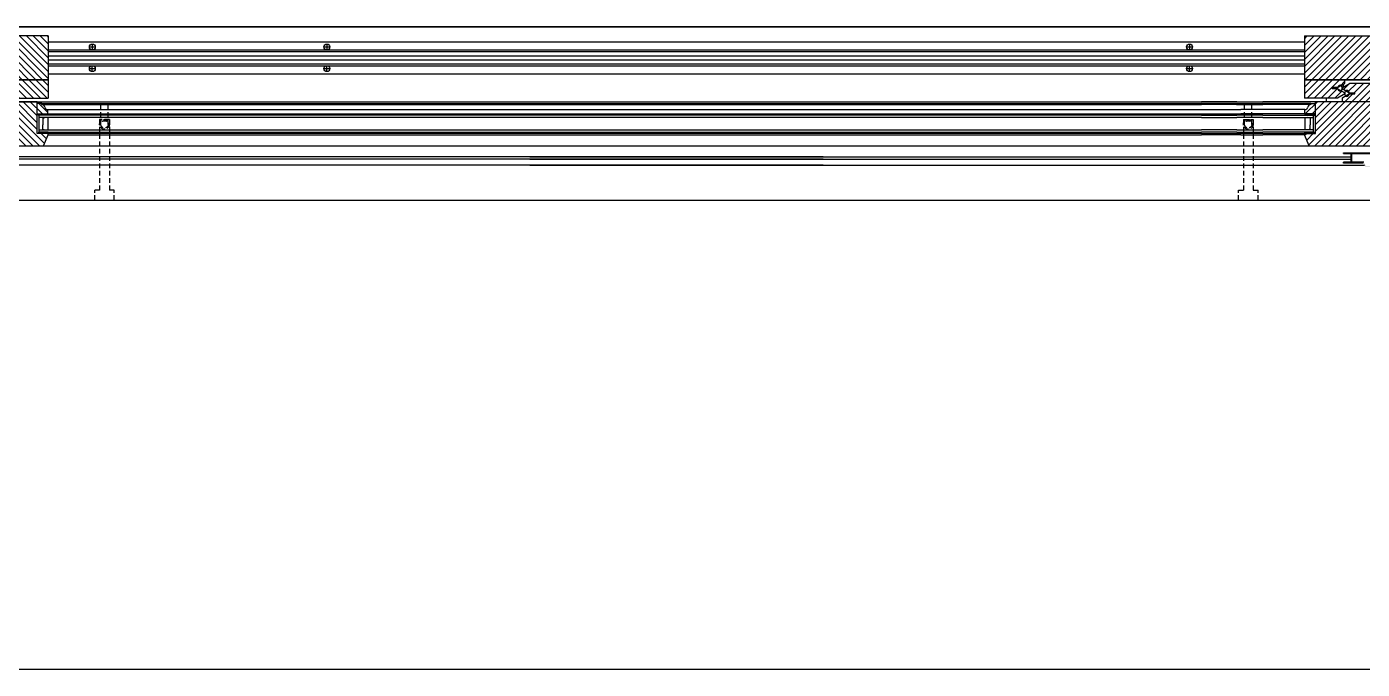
# Model space of a CAD drawing. Header units: inches. Extents: x 1985 to 11287, y 379 to 3234.
# Drawn here: x 8292.5 to 8360.8, y 1619.7 to 1652.6 of the extents above; entities that cross this region are included whole.
import ezdxf

# ---------------------------------------------------------------- set-up
doc = ezdxf.new("R2010")
doc.units = ezdxf.units.IN
doc.header["$MEASUREMENT"] = 0
doc.linetypes.add('HIDDEN', pattern=[0.375, 0.25, -0.125])
for name, color, linetype in [('glass 99', 6, 'CONTINUOUS'), ('glazing tape 99', 7, 'CONTINUOUS'), ('hardware 99', 94, 'CONTINUOUS'), ('hatch 99', 1, 'CONTINUOUS'), ('screen 99', 4, 'CONTINUOUS'), ('separation 99', 3, 'CONTINUOUS'), ('weatherstripping 99', 5, 'CONTINUOUS'), ('wood detail 99', 7, 'CONTINUOUS')]:
    doc.layers.add(name, color=color, linetype=linetype)

msp = doc.modelspace()

# ---------------------------------------------------------------- hatches: boundary and pattern name
at = {"layer": 'glazing tape 99'}
h = msp.add_hatch(color=7, dxfattribs=at)
h.paths.add_polyline_path([(8293.061463, 1648.16686), (8293.561463, 1648.16686), (8293.561463, 1648.10436), (8293.061463, 1648.10436)])
h.paths.add_polyline_path([(8293.084963, 1647.22936), (8293.584963, 1647.22936), (8293.584963, 1647.16686), (8293.084963, 1647.16686)])
h = msp.add_hatch(color=7, dxfattribs=at)
h.paths.add_polyline_path([(8357.858461, 1648.16686), (8358.358461, 1648.16686), (8358.358461, 1648.10436), (8357.858461, 1648.10436)])
h.paths.add_polyline_path([(8357.834961, 1647.22936), (8358.334961, 1647.22936), (8358.334961, 1647.16686), (8357.834961, 1647.16686)])
at = {"layer": 'hatch 99'}
h = msp.add_hatch(dxfattribs=at)
h.set_pattern_fill('ANSI31', color=256, scale=2, style=0)
h.set_pattern_definition([(135, (7942.72404, 355.7628), (0.176776695, 0.176776695), [])])
h.paths.add_polyline_path([(8289.608463, 1651.76836, 0.375199902), (8289.764713, 1651.89336, -0.350781059), (8289.907841, 1652.01836), (8289.920963, 1652.01836), (8289.920963, 1652.08086), (8290.147477, 1652.08086), (8290.147477, 1651.54186), (8289.608463, 1651.54186)], flags=17)
h.paths.add_polyline_path([(8290.147477, 1652.16686), (8293.584963, 1652.16686), (8293.584963, 1649.91686), (8289.826034, 1649.91686), (8289.584963, 1650.47936), (8289.584963, 1650.54186), (8290.147477, 1650.54186)])
h.paths.add_polyline_path([(8291.522463, 1649.729364), (8291.522463, 1649.91686), (8293.584963, 1649.91686), (8293.584963, 1648.97936), (8291.897469, 1648.97936), (8291.522463, 1649.19587), (8291.522463, 1649.246108), (8291.886849, 1649.456486), (8292.168173, 1649.456486), (8292.168173, 1649.518986), (8291.886849, 1649.518986)])
h.paths.add_polyline_path([(8289.584963, 1649.72936), (8290.097315, 1649.72936), (8290.097315, 1649.415753), (8290.191315, 1649.415753), (8290.191315, 1649.72936), (8291.272469, 1649.72936), (8291.647463, 1649.512858), (8291.647463, 1649.462614), (8291.283082, 1649.252239), (8291.001753, 1649.252239), (8291.001753, 1649.189739), (8291.283082, 1649.189739), (8291.647463, 1648.979364), (8291.647463, 1648.79186), (8289.584963, 1648.79186)])
h.paths.add_polyline_path([(8289.584963, 1648.79186), (8293.022448, 1648.79186), (8293.022448, 1647.16686), (8293.584963, 1647.16686), (8293.584963, 1647.10436), (8293.343891, 1646.54186), (8289.584963, 1646.54186)])
h.paths.add_polyline_path([(8293.022448, 1648.70586), (8293.252263, 1648.70586), (8293.252263, 1648.64336), (8293.264526, 1648.64336, -0.35125577), (8293.404734, 1648.521172, 0.380557848), (8293.561463, 1648.39336), (8293.561463, 1648.16686), (8293.022448, 1648.16686)], flags=17)
h = msp.add_hatch(dxfattribs=at)
h.set_pattern_fill('ANSI31', color=256, scale=2, style=0)
h.set_pattern_definition([(45, (8644.52973, 885.12482), (-0.176776695, 0.176776695), [])])
h.paths.add_polyline_path([(8361.811461, 1651.76836, -0.375199902), (8361.655211, 1651.89336, 0.350781059), (8361.512083, 1652.01836), (8361.498961, 1652.01836), (8361.498961, 1652.08086), (8361.272447, 1652.08086), (8361.272447, 1651.54186), (8361.811461, 1651.54186)], flags=17)
h.paths.add_polyline_path([(8361.272447, 1652.16686), (8357.834961, 1652.16686), (8357.834961, 1649.91686), (8361.59389, 1649.91686), (8361.834961, 1650.47936), (8361.834961, 1650.54186), (8361.272447, 1650.54186)])
h.paths.add_polyline_path([(8359.533075, 1649.456486), (8359.251751, 1649.456486), (8359.251751, 1649.518986), (8359.533075, 1649.518986), (8359.897461, 1649.729364), (8359.897461, 1649.91686), (8357.834961, 1649.91686), (8357.834961, 1648.97936), (8359.522454, 1648.97936), (8359.897461, 1649.19587), (8359.897461, 1649.246108)])
h.paths.add_polyline_path([(8361.834961, 1649.72936), (8361.322608, 1649.72936), (8361.322608, 1649.415753), (8361.228608, 1649.415753), (8361.228608, 1649.72936), (8360.147454, 1649.72936), (8359.772461, 1649.512858), (8359.772461, 1649.462614), (8360.136842, 1649.252239), (8360.418171, 1649.252239), (8360.418171, 1649.189739), (8360.136842, 1649.189739), (8359.772461, 1648.979364), (8359.772461, 1648.79186), (8361.834961, 1648.79186)])
h.paths.add_polyline_path([(8361.834961, 1648.79186), (8358.397476, 1648.79186), (8358.397476, 1647.16686), (8357.834961, 1647.16686), (8357.834961, 1647.10436), (8358.076033, 1646.54186), (8361.834961, 1646.54186)])
h.paths.add_polyline_path([(8358.397476, 1648.70586), (8358.167661, 1648.70586), (8358.167661, 1648.64336), (8358.155398, 1648.64336, 0.35125577), (8358.01519, 1648.521172, -0.380557848), (8357.858461, 1648.39336), (8357.858461, 1648.16686), (8358.397476, 1648.16686)], flags=17)
at = {"layer": 'screen 99'}
h = msp.add_hatch(color=256, dxfattribs=at)
h.paths.add_polyline_path([(8359.83496, 1646.18486), (8359.83496, 1646.14136), (8360.20496, 1646.14136), (8360.20496, 1645.69236), (8359.83496, 1645.69236), (8359.83496, 1645.64886), (8360.84596, 1645.64886), (8360.953347, 1645.46286), (8361.26346, 1645.46286), (8361.26346, 1645.64886), (8361.41346, 1645.64886), (8361.41346, 1645.46286), (8361.45696, 1645.46286), (8361.45696, 1646.18486)])
h.paths.add_polyline_path([(8360.24846, 1645.69236), (8360.24846, 1646.14136), (8361.41346, 1646.14136), (8361.41346, 1645.69236), (8361.21996, 1645.69236), (8361.21996, 1645.50636), (8360.978462, 1645.50636), (8360.871075, 1645.69236)], flags=16)

# ---------------------------------------------------------------- linework, layer by layer
at = {"layer": 'glass 99', "color": 6}
for p, q in [((8352.568357, 1648.10436), (8293.061463, 1648.10436)), ((8293.116148, 1647.22936), (8293.116148, 1648.10436)), ((8352.568357, 1647.97936), (8293.116148, 1647.97936)), ((8293.299457, 1647.949369), (8293.407239, 1647.97936)), ((8293.299457, 1647.949369), (8293.299457, 1647.60436)), ((8293.563837, 1647.97936), (8293.563837, 1647.35436)), ((8352.568357, 1648.10436), (8354.382593, 1648.10436)), ((8352.568357, 1647.97936), (8354.382593, 1647.97936)), ((8355.714687, 1648.10436), (8354.382593, 1648.10436)), ((8355.714687, 1647.97936), (8354.382593, 1647.97936)), ((8355.714687, 1648.10436), (8358.358461, 1648.10436)), ((8355.714687, 1647.97936), (8358.303776, 1647.97936)), ((8357.858461, 1647.97936), (8357.858461, 1647.35436)), ((8358.122841, 1647.949369), (8358.015059, 1647.97936)), ((8358.122841, 1647.949369), (8358.122841, 1647.60436)), ((8358.303776, 1647.22936), (8358.303776, 1648.10436)), ((8293.084963, 1647.22936), (8352.568357, 1647.22936)), ((8293.116148, 1647.35436), (8352.568357, 1647.35436)), ((8293.299457, 1647.384352), (8293.299457, 1647.60436)), ((8293.299457, 1647.384352), (8293.407239, 1647.35436)), ((8354.382593, 1647.35436), (8352.568357, 1647.35436)), ((8354.382593, 1647.22936), (8352.568357, 1647.22936)), ((8354.382593, 1647.35436), (8355.714687, 1647.35436)), ((8354.382593, 1647.22936), (8355.714687, 1647.22936)), ((8358.303776, 1647.35436), (8355.714687, 1647.35436)), ((8358.334961, 1647.22936), (8355.714687, 1647.22936)), ((8358.122841, 1647.384352), (8358.015059, 1647.35436)), ((8358.122841, 1647.384352), (8358.122841, 1647.60436))]:
    msp.add_line(p, q, dxfattribs=at)
at = {"layer": 'glazing tape 99', "color": 7}
for p, q in [((8293.061463, 1648.16686), (8293.061463, 1648.10436)), ((8293.561463, 1648.16686), (8293.561463, 1648.10436)), ((8357.858461, 1648.16686), (8357.858461, 1648.10436)), ((8358.358461, 1648.16686), (8358.358461, 1648.10436))]:
    msp.add_line(p, q, dxfattribs=at)
at = {"layer": 'glazing tape 99'}
for p, q in [((8293.561463, 1648.10436), (8293.061463, 1648.10436)), ((8358.358461, 1648.10436), (8357.858461, 1648.10436)), ((8293.084963, 1647.22936), (8293.084963, 1647.16686)), ((8293.584963, 1647.22936), (8293.084963, 1647.22936)), ((8293.584963, 1647.22936), (8293.584963, 1647.16686)), ((8357.834961, 1647.22936), (8358.334961, 1647.22936)), ((8357.834961, 1647.22936), (8357.834961, 1647.16686)), ((8358.334961, 1647.22936), (8358.334961, 1647.16686))]:
    msp.add_line(p, q, dxfattribs=at)
at = {"layer": 'hardware 99'}
for p, q in [((8293.584963, 1651.86686), (8357.834961, 1651.86686)), ((8293.584963, 1651.44686), (8357.834961, 1651.44686)), ((8293.584963, 1651.35686), (8357.834961, 1651.35686)), ((8295.684963, 1651.59686), (8295.984963, 1651.59686)), ((8295.834963, 1651.74686), (8295.834963, 1651.44686)), ((8307.684963, 1651.59686), (8307.984963, 1651.59686)), ((8307.834963, 1651.74686), (8307.834963, 1651.44686)), ((8351.809963, 1651.59686), (8352.109963, 1651.59686)), ((8351.959963, 1651.74686), (8351.959963, 1651.44686)), ((8293.584963, 1651.14186), (8357.834961, 1651.14186)), ((8293.584963, 1650.94186), (8357.834961, 1650.94186)), ((8293.584963, 1650.72686), (8357.834961, 1650.72686)), ((8293.584963, 1650.63686), (8357.834961, 1650.63686)), ((8295.684963, 1650.48686), (8295.984963, 1650.48686)), ((8295.834963, 1650.33686), (8295.834963, 1650.63686)), ((8307.684963, 1650.48686), (8307.984963, 1650.48686)), ((8307.834963, 1650.33686), (8307.834963, 1650.63686)), ((8351.809963, 1650.48686), (8352.109963, 1650.48686)), ((8351.959963, 1650.33686), (8351.959963, 1650.63686)), ((8293.584963, 1650.21686), (8357.834961, 1650.21686))]:
    msp.add_line(p, q, dxfattribs=at)
for centre in [(8295.834963, 1651.59686), (8307.834963, 1651.59686), (8351.959963, 1651.59686), (8295.834963, 1650.48686), (8307.834963, 1650.48686), (8351.959963, 1650.48686)]:
    msp.add_circle(centre, 0.15, dxfattribs=at)
at = {"layer": 'screen 99'}
for p, q in [((8333.209961, 1645.97936), (8291.214964, 1645.97936)), ((8333.209961, 1645.85436), (8291.214964, 1645.85436)), ((8318.209963, 1645.97936), (8360.20496, 1645.97936)), ((8318.209963, 1645.85436), (8360.20496, 1645.85436)), ((8359.83496, 1646.18486), (8361.45696, 1646.18486)), ((8359.83496, 1646.14136), (8359.83496, 1646.18486)), ((8359.83496, 1646.14136), (8360.20496, 1646.14136)), ((8360.20496, 1645.69236), (8359.83496, 1645.69236)), ((8359.83496, 1645.64886), (8359.83496, 1645.69236)), ((8360.20496, 1646.14136), (8360.20496, 1645.69236)), ((8360.24846, 1646.14136), (8361.41346, 1646.14136)), ((8360.24846, 1646.14136), (8360.24846, 1645.69236)), ((8360.871075, 1645.69236), (8360.24846, 1645.69236)), ((8333.209961, 1645.54186), (8290.512188, 1645.54186)), ((8318.209963, 1645.54186), (8360.907736, 1645.54186)), ((8360.84596, 1645.64886), (8359.83496, 1645.64886))]:
    msp.add_line(p, q, dxfattribs=at)
at = {"layer": 'separation 99'}
msp.add_line((7876.573778, 1619.734283), (8423.821836, 1619.734283), dxfattribs=at)
at = {"layer": 'weatherstripping 99'}
for p, q in [((8359.251751, 1649.487736), (8359.533001, 1649.487736)), ((8360.418171, 1649.220989), (8360.136921, 1649.220989))]:
    msp.add_line(p, q, dxfattribs=at)
for centre, radius, start, end in [((8359.689251, 1649.487736), 0.15625, 94.19804756, 265.80195244), ((8359.682388, 1649.581234), 0.0625, 29.91128578, 94.19804756), ((8359.682388, 1649.394237), 0.0625, 265.80195244, 330.08871422), ((8359.519864, 1649.487736), 0.25, 330.08871422, 29.91128578), ((8360.150059, 1649.220989), 0.25, 150.08871422, 209.91128578), ((8359.987534, 1649.314488), 0.0625, 85.80195244, 150.08871422), ((8359.987534, 1649.127491), 0.0625, 209.91128578, 274.19804756), ((8359.980671, 1649.220989), 0.15625, 274.19804756, 85.80195244)]:
    msp.add_arc(centre, radius, start, end, dxfattribs=at)
at = {"layer": 'wood detail 99'}
for p, q in [((8257.459964, 1652.63561), (8361.834961, 1652.63561)), ((8393.95996, 1652.63561), (8289.584963, 1652.63561)), ((8293.584963, 1652.16686), (8290.147477, 1652.16686)), ((8293.584963, 1652.16686), (8293.584963, 1649.91686)), ((8357.834961, 1652.16686), (8357.834961, 1649.91686)), ((8357.834961, 1652.16686), (8361.272447, 1652.16686)), ((8293.584963, 1649.91686), (8289.826034, 1649.91686)), ((8293.584963, 1649.91686), (8293.584963, 1648.97936)), ((8357.834961, 1649.91686), (8361.59389, 1649.91686)), ((8357.834961, 1649.91686), (8357.834961, 1648.97936)), ((8359.897461, 1649.729364), (8359.897461, 1649.91686)), ((8359.251751, 1649.518986), (8359.251751, 1649.456486)), ((8359.478949, 1649.487736), (8359.897461, 1649.729364)), ((8359.478949, 1649.487736), (8359.897461, 1649.246108)), ((8359.478949, 1649.487736), (8359.897461, 1649.246108)), ((8359.897461, 1649.19587), (8359.522454, 1648.97936)), ((8359.897461, 1649.19587), (8359.522454, 1648.97936)), ((8359.772461, 1649.512858), (8360.147454, 1649.72936)), ((8359.772461, 1649.462614), (8359.772461, 1649.512858)), ((8359.772461, 1649.462614), (8359.772461, 1649.512858)), ((8359.772461, 1649.462617), (8359.772461, 1649.512855)), ((8359.772461, 1649.462614), (8360.190968, 1649.220989)), ((8359.772461, 1649.462614), (8360.136842, 1649.252239)), ((8360.190968, 1649.220989), (8359.772461, 1648.979364)), ((8360.136842, 1649.189739), (8359.772461, 1648.979364)), ((8359.83496, 1649.548941), (8359.83496, 1649.693279)), ((8359.897461, 1649.246108), (8359.897461, 1649.19587)), ((8359.897461, 1649.246108), (8359.897461, 1649.19587)), ((8360.418171, 1649.189739), (8360.418171, 1649.252239)), ((8293.022448, 1648.79186), (8289.584963, 1648.79186)), ((8293.022448, 1648.79186), (8352.568357, 1648.79186)), ((8293.248963, 1648.70586), (8352.568357, 1648.70586)), ((8293.248963, 1648.64336), (8352.568357, 1648.64336)), ((8354.382593, 1648.79186), (8352.568357, 1648.79186)), ((8354.355808, 1648.70586), (8352.568357, 1648.70586)), ((8354.355808, 1648.64336), (8352.568357, 1648.64336)), ((8354.355808, 1648.70586), (8355.714687, 1648.70586)), ((8354.355808, 1648.64336), (8355.714687, 1648.64336)), ((8354.382593, 1648.79186), (8355.714687, 1648.79186)), ((8358.397476, 1648.79186), (8355.714687, 1648.79186)), ((8358.167661, 1648.70586), (8355.714687, 1648.70586)), ((8358.167661, 1648.64336), (8355.714687, 1648.64336)), ((8358.95996, 1648.79186), (8358.95996, 1648.97936)), ((8359.772461, 1648.979364), (8359.772461, 1648.79186)), ((8293.561463, 1648.39336), (8352.568357, 1648.39336)), ((8293.561463, 1648.16686), (8352.568357, 1648.16686)), ((8352.568357, 1648.39336), (8354.579022, 1648.39336)), ((8352.568357, 1648.16686), (8354.579022, 1648.16686)), ((8355.714687, 1648.39336), (8354.579022, 1648.39336)), ((8355.714687, 1648.16686), (8354.579022, 1648.16686)), ((8357.858461, 1648.39336), (8355.714687, 1648.39336)), ((8357.858461, 1648.16686), (8355.714687, 1648.16686)), ((8293.584963, 1647.16686), (8293.022448, 1647.16686)), ((8293.584963, 1647.10436), (8293.584963, 1647.16686)), ((8352.568357, 1647.16686), (8293.584963, 1647.16686)), ((8352.568357, 1647.16686), (8354.579022, 1647.16686)), ((8355.714687, 1647.16686), (8354.579022, 1647.16686)), ((8355.714687, 1647.16686), (8357.834961, 1647.16686)), ((8357.834961, 1647.16686), (8358.397476, 1647.16686)), ((8357.834961, 1647.10436), (8357.834961, 1647.16686)), ((8289.584963, 1646.54186), (8361.834961, 1646.54186)), ((8252.834964, 1643.76061), (8398.58496, 1643.76061))]:
    msp.add_line(p, q, dxfattribs=at)
at = {"layer": 'wood detail 99', "color": 0}
for p, q in [((8289.826034, 1649.91686), (8293.584963, 1649.91686)), ((8289.826034, 1649.91686), (8293.584963, 1649.91686)), ((8361.59389, 1649.91686), (8357.834961, 1649.91686)), ((8361.228608, 1649.72936), (8360.147454, 1649.72936)), ((8289.584963, 1648.79186), (8293.022448, 1648.79186)), ((8289.584963, 1648.79186), (8293.022448, 1648.79186)), ((8291.897469, 1648.97936), (8293.584963, 1648.97936)), ((8359.522454, 1648.97936), (8357.834961, 1648.97936)), ((8361.834961, 1648.79186), (8358.397476, 1648.79186)), ((8361.834961, 1648.79186), (8358.397476, 1648.79186))]:
    msp.add_line(p, q, dxfattribs=at)
at = {"layer": 'wood detail 99', "color": 7}
for p, q in [((8359.533081, 1649.518986), (8359.251751, 1649.518986)), ((8359.533081, 1649.456486), (8359.251751, 1649.456486)), ((8360.136842, 1649.252239), (8360.418171, 1649.252239)), ((8360.136842, 1649.189739), (8360.418171, 1649.189739)), ((8293.022448, 1647.16686), (8293.022448, 1648.79186)), ((8293.248963, 1648.70586), (8293.022448, 1648.70586)), ((8293.248963, 1648.64336), (8293.248963, 1648.70586)), ((8358.167661, 1648.70586), (8358.397476, 1648.70586)), ((8358.167661, 1648.64336), (8358.167661, 1648.70586)), ((8358.397476, 1647.16686), (8358.397476, 1648.79186)), ((8293.022448, 1648.16686), (8293.561463, 1648.16686)), ((8293.561463, 1648.16686), (8293.561463, 1648.39336)), ((8357.858461, 1648.16686), (8357.858461, 1648.39336)), ((8358.397476, 1648.16686), (8357.858461, 1648.16686)), ((8293.343891, 1646.54186), (8293.584963, 1647.10436)), ((8293.584963, 1647.10436), (8352.568357, 1647.10436)), ((8354.579022, 1647.10436), (8352.568357, 1647.10436)), ((8354.579022, 1647.10436), (8355.714687, 1647.10436)), ((8357.834961, 1647.10436), (8355.714687, 1647.10436)), ((8358.076033, 1646.54186), (8357.834961, 1647.10436))]:
    msp.add_line(p, q, dxfattribs=at)
at = {"layer": 'wood detail 99', "color": 1, "linetype": 'HIDDEN'}
for p, q in [((8296.272464, 1647.63561), (8296.272464, 1648.66686)), ((8296.647464, 1647.63561), (8296.647464, 1648.66686)), ((8354.77246, 1647.63561), (8354.77246, 1648.66686)), ((8355.14746, 1647.63561), (8355.14746, 1648.66686)), ((8296.709964, 1647.88561), (8296.209964, 1647.88561)), ((8296.209964, 1647.88561), (8296.209964, 1644.26061)), ((8296.709964, 1647.88561), (8296.709964, 1644.26061)), ((8354.70996, 1647.88561), (8354.70996, 1644.26061)), ((8354.70996, 1647.88561), (8355.20996, 1647.88561)), ((8355.20996, 1647.88561), (8355.20996, 1644.26061)), ((8296.209964, 1644.26061), (8295.959964, 1644.26061)), ((8295.959964, 1643.76061), (8295.959964, 1644.26061)), ((8296.959964, 1644.26061), (8296.709964, 1644.26061)), ((8296.959964, 1643.76061), (8296.959964, 1644.26061)), ((8354.45996, 1644.26061), (8354.70996, 1644.26061)), ((8354.45996, 1643.76061), (8354.45996, 1644.26061)), ((8355.20996, 1644.26061), (8355.45996, 1644.26061)), ((8355.45996, 1643.76061), (8355.45996, 1644.26061))]:
    msp.add_line(p, q, dxfattribs=at)
for centre, radius in [((8296.459964, 1647.63561), 0.25), ((8296.459964, 1647.63561), 0.1875), ((8354.95996, 1647.63561), 0.25), ((8354.95996, 1647.63561), 0.1875)]:
    msp.add_circle(centre, radius, dxfattribs=at)
at = {"layer": 'wood detail 99', "color": 7}
for centre, radius, start, end in [((8293.255524, 1648.491405), 0.152097, 10.20801971, 92.47236379), ((8293.554902, 1648.545315), 0.152097, 190.2080197, 272.47236379), ((8357.865022, 1648.545315), 0.152097, 267.52763621, 349.7919803), ((8358.16153, 1648.494788), 0.148699, 87.63677393, 170.87877352)]:
    msp.add_arc(centre, radius, start, end, dxfattribs=at)

doc.saveas('drawing.dxf')
